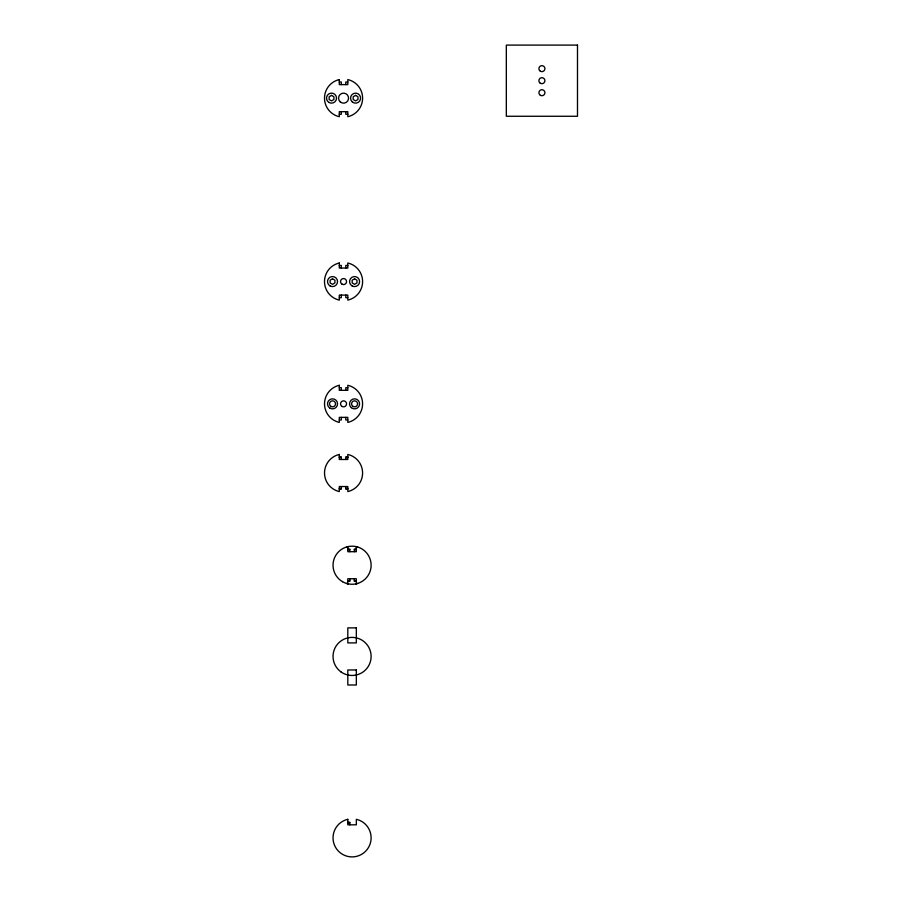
<?xml version="1.0" encoding="UTF-8"?>
<svg xmlns="http://www.w3.org/2000/svg" width="902" height="902" viewBox="0 0 902 902"><rect width="100%" height="100%" fill="white"/><g stroke="black" fill="none" stroke-linecap="round" stroke-linejoin="round"><path stroke-width="1.35" d="M346.548 546.995L348.352 546.544M355.783 583.898L357.598 583.447M339.299 82.003L341.294 82.003L341.294 84.608M347.811 82.003L345.804 82.003L345.804 84.608M339.299 114.283L341.294 114.283L341.294 111.668M347.811 114.283L345.804 114.283L345.804 111.668M339.299 265.425L341.294 265.425L341.294 268.041M347.811 265.425L345.804 265.425L345.804 268.041M339.299 297.705L341.294 297.705L341.294 295.101M347.811 297.705L345.804 297.705L345.804 295.101M339.299 387.713L341.294 387.713L341.294 390.318M347.811 387.713L345.804 387.713L345.804 390.318M339.299 419.982L341.294 419.982L341.294 417.378M347.811 419.982L345.804 419.982L345.804 417.378M339.299 456.874L341.294 456.874L341.294 459.479M347.811 456.874L345.804 456.874L345.804 459.479M339.299 457.472L341.294 457.472M345.804 457.472L347.811 457.472M339.299 488.546L341.294 488.546M345.804 488.546L347.811 488.546M339.299 489.143L341.294 489.143L341.294 486.539M347.811 489.143L345.804 489.143L345.804 486.539M347.811 549.081L349.818 549.081L349.818 551.697M356.335 549.081L354.328 549.081L354.328 551.697M347.811 549.69L349.818 549.69M354.328 549.69L356.335 549.69M347.811 580.764L349.818 580.764M354.328 580.764L356.335 580.764M347.811 581.362L349.818 581.362L349.818 578.757M356.335 581.362L354.328 581.362L354.328 578.757M347.811 822.218L349.818 822.218L349.818 824.823M347.811 822.816L349.818 822.816M355.783 546.544L357.598 546.995M346.548 583.447L348.352 583.898M356.335 546.68L356.335 551.697L347.811 551.697L347.811 546.68M356.335 583.763L356.335 578.757L347.811 578.757L347.811 583.763M331.53 95.386L329.14 96.762L329.14 99.524L331.53 100.9L333.909 99.524L333.909 96.762L331.53 95.386M355.58 95.386L353.189 96.762L353.189 99.524L355.58 100.9L357.97 99.524L357.97 96.762L355.58 95.386M332.522 278.808L330.143 280.184L330.143 282.946L332.522 284.322L334.913 282.946L334.913 280.184L332.522 278.808M354.576 278.808L352.186 280.184L352.186 282.946L354.576 284.322L356.966 282.946L356.966 280.184L354.576 278.808M339.299 79.601L338.024 79.917A19.043 19.043 0 0 0 338.024 116.369L339.299 116.685L339.299 111.668L347.811 111.668L347.811 116.685L349.085 116.369A19.043 19.043 0 0 0 349.085 79.917L347.811 79.601L347.811 84.608L339.299 84.608L339.299 79.601M339.299 263.023L338.024 263.339A19.043 19.043 0 0 0 338.024 299.791L339.299 300.107L339.299 295.101L347.811 295.101L347.811 300.107L349.085 299.791A19.043 19.043 0 0 0 349.085 263.339L347.811 263.023L347.811 268.041L339.299 268.041L339.299 263.023M339.299 385.312L338.024 385.628A19.043 19.043 0 0 0 338.024 422.068L339.299 422.395L339.299 417.378L347.811 417.378L347.811 422.395L349.085 422.068A19.043 19.043 0 0 0 349.085 385.628L347.811 385.312L347.811 390.318L339.299 390.318L339.299 385.312M339.299 454.473L338.024 454.788A19.043 19.043 0 0 0 338.024 491.229L339.299 491.556L339.299 486.539L347.811 486.539L347.811 491.556L349.085 491.229A19.043 19.043 0 0 0 349.085 454.788L347.811 454.473L347.811 459.479L339.299 459.479L339.299 454.473M347.811 819.309L346.548 819.636A19.043 19.043 0 0 0 336.593 848.951A19.043 19.043 0 0 0 367.554 848.951A19.043 19.043 0 0 0 357.598 819.636L356.335 819.309L356.335 824.823L347.811 824.823L347.811 819.309M577.494 45.1L506.326 45.1L506.326 116.268L577.494 116.268L577.494 45.1M356.335 627.871L347.811 627.871L347.811 642.9L356.335 642.9L356.335 627.871M356.335 669.972L347.811 669.972L347.811 685.001L356.335 685.001L356.335 669.972M540.411 95.319A3.01 3.01 0 0 0 544.921 92.714A3.01 3.01 0 0 0 540.411 90.11A3.01 3.01 0 0 0 540.411 95.319M539.779 82.804A3.01 3.01 0 0 0 544.808 81.462A3.01 3.01 0 0 0 541.132 77.775A3.01 3.01 0 0 0 539.779 82.804M540.411 71.258A3.01 3.01 0 0 0 544.921 68.653A3.01 3.01 0 0 0 540.411 66.049A3.01 3.01 0 0 0 540.411 71.258M340.336 101.982A5.006 5.006 0 0 0 348.488 99.017A5.006 5.006 0 0 0 341.835 93.436A5.006 5.006 0 0 0 340.336 101.982M329.016 102.478A5.006 5.006 0 0 0 336.536 98.138A5.006 5.006 0 0 0 329.016 93.797A5.006 5.006 0 0 0 329.016 102.478M352.355 101.982A5.006 5.006 0 0 0 360.518 99.017A5.006 5.006 0 0 0 353.866 93.436A5.006 5.006 0 0 0 352.355 101.982M342.05 284.175A3.01 3.01 0 0 0 346.56 281.571A3.01 3.01 0 0 0 342.05 278.966A3.01 3.01 0 0 0 342.05 284.175M330.019 285.911A5.006 5.006 0 0 0 337.54 281.571A5.006 5.006 0 0 0 330.019 277.23A5.006 5.006 0 0 0 330.019 285.911M352.073 285.911A5.006 5.006 0 0 0 359.594 281.571A5.006 5.006 0 0 0 352.073 277.23A5.006 5.006 0 0 0 352.073 285.911M353.077 406.452A3.01 3.01 0 0 0 357.587 403.848A3.01 3.01 0 0 0 353.077 401.243A3.01 3.01 0 0 0 353.077 406.452M342.05 406.452A3.01 3.01 0 0 0 346.56 403.848A3.01 3.01 0 0 0 342.05 401.243A3.01 3.01 0 0 0 342.05 406.452M331.023 406.452A3.01 3.01 0 0 0 335.533 403.848A3.01 3.01 0 0 0 331.023 401.243A3.01 3.01 0 0 0 331.023 406.452M330.019 408.189A5.006 5.006 0 0 0 337.54 403.848A5.006 5.006 0 0 0 330.019 399.507A5.006 5.006 0 0 0 330.019 408.189M351.352 407.693A5.006 5.006 0 0 0 359.515 404.716A5.006 5.006 0 0 0 352.862 399.135A5.006 5.006 0 0 0 351.352 407.693M342.546 581.711A19.043 19.043 0 0 0 371.117 565.227A19.043 19.043 0 0 0 342.546 548.732A19.043 19.043 0 0 0 342.546 581.711M340.979 671.911A19.043 19.043 0 0 0 371.026 658.302A19.043 19.043 0 0 0 344.214 639.09A19.043 19.043 0 0 0 340.979 671.911"/></g></svg>
